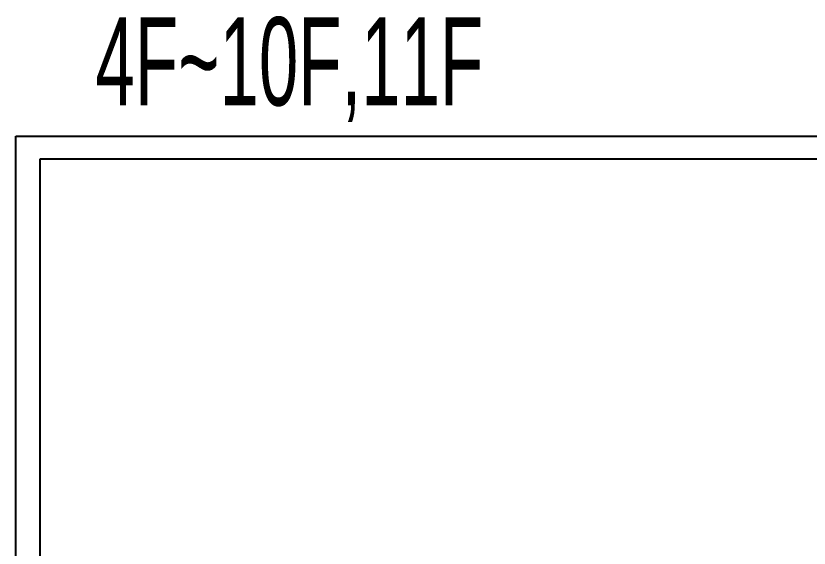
# Model space of a CAD drawing. Header units: millimetres. Extents: x 98197 to 106565, y 53890 to 60222.
# Drawn here: x 98197 to 102690, y 57206 to 60222 of the extents above; entities that cross this region are included whole.
import ezdxf

# ---------------------------------------------------------------- set-up
doc = ezdxf.new("R2010")
doc.units = ezdxf.units.MM
doc.header["$LTSCALE"] = 50
doc.header["$MEASUREMENT"] = 0
doc.layers.get('0').update_dxf_attribs({"color": 8, "linetype": 'CONTINUOUS'})
doc.styles.add('CHINA', font='c2', dxfattribs={"bigfont": 'china'})

msp = doc.modelspace()

# ---------------------------------------------------------------- linework, layer by layer
at = {"color": 7, "linetype": 'Continuous'}
for p, q in [((98196.562, 59539.77), (106261.562, 59539.77)), ((98196.562, 53889.77), (98196.562, 59539.77))]:
    msp.add_line(p, q, dxfattribs=at)
at = {"color": 4, "linetype": 'Continuous'}
for p, q in [((106116.562, 59409.77), (98331.562, 59409.77)), ((98331.562, 59409.77), (98331.562, 53999.77))]:
    msp.add_line(p, q, dxfattribs=at)

# ---------------------------------------------------------------- texts
at = {"color": 7, "style": 'CHINA', "width": 0.6}
msp.add_text('4F~10F,11F', height=500, dxfattribs=at).set_placement((98647.782, 59714.568))

doc.saveas('drawing.dxf')
